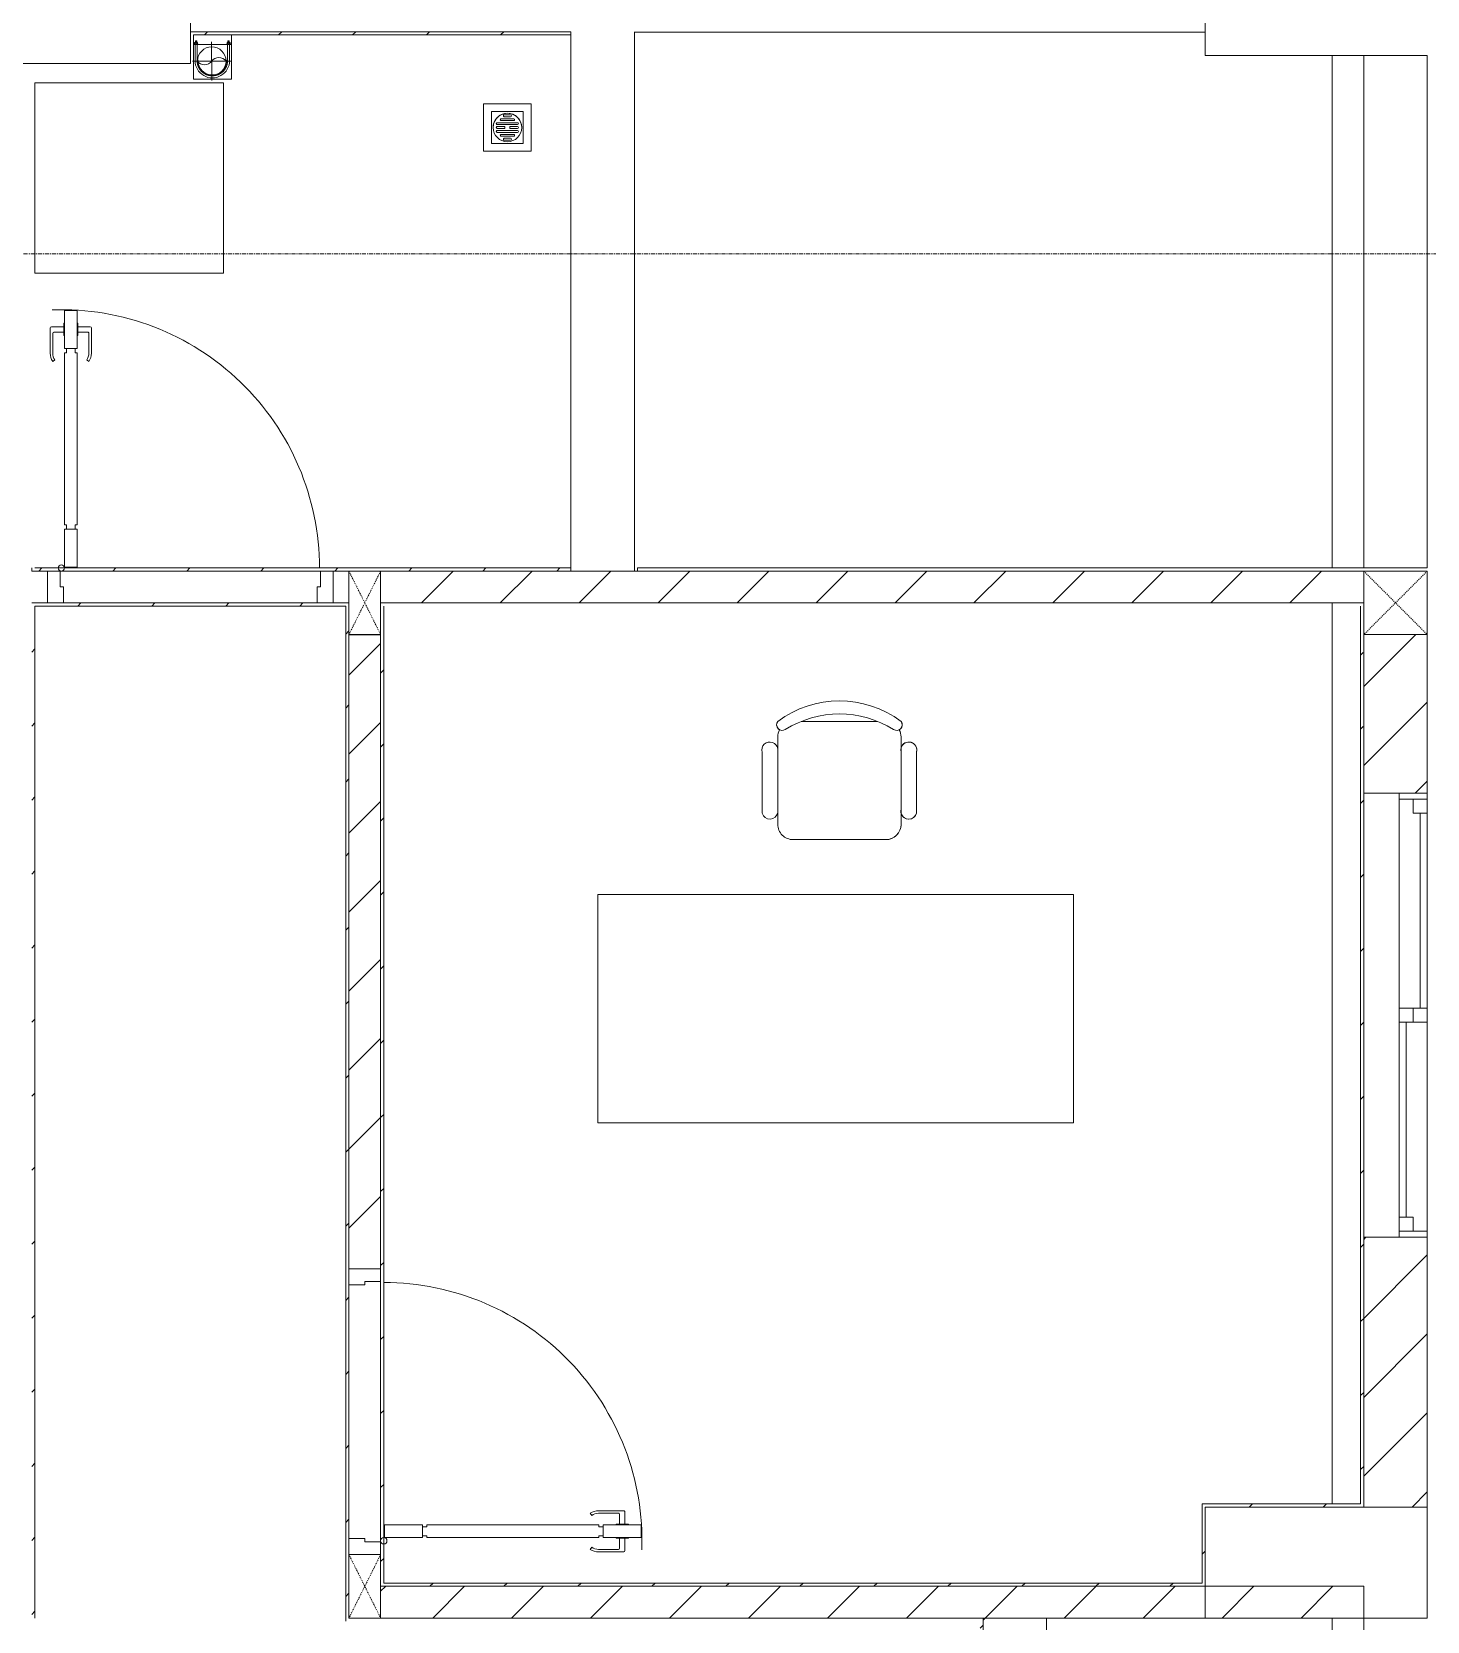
# Model space of a CAD drawing. Header units: millimetres. Extents: x 5357 to 201988, y -16345 to 109895.
# Drawn here: x 122853 to 127253, y 40227 to 45237 of the extents above; entities that cross this region are included whole.
import ezdxf

# ---------------------------------------------------------------- set-up
doc = ezdxf.new("R2010")
doc.units = ezdxf.units.MM
for name, pattern in [('Dash', [6, 3, -3]), ('Grid Line', [22.225, 12.7, -3.175, 3.175, -3.175]), ('IMPORT-CENTER _3_', [10.159999999999998, 6.35, -1.27, 1.27, -1.27])]:
    doc.linetypes.add(name, pattern=pattern)
for name, color, linetype, lineweight in [('0-1', 7, 'Continuous', 5), ('A-CLNG', 13, 'Continuous', 9), ('A-DETL-GENF-1', 53, 'Continuous', 9), ('A-DOOR-1', 53, 'Continuous', 9), ('A-FLOR', 192, 'Continuous', 9), ('A-FLOR-1', 10, 'Continuous', 9), ('A-FLOR-2', 53, 'Continuous', 9), ('A-GLAZ', 151, 'Continuous', 9), ('A-WALL', 113, 'Continuous', 9), ('A-WALL-1', 9, 'Continuous', 18), ('A-WALL-2', 53, 'Continuous', 9), ('A-WALL-4', 113, 'Continuous', 18), ('A-WALL-PATT-1', 10, 'Continuous', 9), ('A-WALL-PATT-2', 53, 'Continuous', 9), ('A-WALL-PATT-3', 111, 'Continuous', 9), ('G-IMPT', 8, 'Continuous', 9), ('G-IMPT-1', 254, 'Continuous', 9), ('G-IMPT-2', 8, 'IMPORT-CENTER _3_', 9), ('I-FURN', 30, 'Continuous', 9), ('I-FURN-1', 53, 'Continuous', 9), ('I-WALL-1', 9, 'Continuous', 18), ('I-WALL-3', 2, 'Continuous', 18), ('M-EQPM', 50, 'Continuous', 9), ('S-COLS', 52, 'Continuous', 9), ('S-COLS-2', 9, 'Continuous', 18), ('S-COLS-3', 10, 'Continuous', 9), ('S-COLS-4', 53, 'Continuous', 9), ('S-COLS-5', 52, 'Continuous', 18), ('S-COLS-6', 52, 'Dash', 9), ('S-COLS-HDLN', 52, 'Dash', 9), ('S-COLS-HDLN-1', 53, 'Dash', 9), ('S-GRID-1', 1, 'Grid Line', 9)]:
    doc.layers.add(name, color=color, linetype=linetype, lineweight=lineweight)
pattern_1 = [(45, (0, 0), (-124.4507934888324, 124.4507934888324), [])]
pattern_2 = [(45, (0, 0), (-116.6726188957803, 116.6726188957803), [])]

# ---------------------------------------------------------------- blocks, each defined once
blk = doc.blocks.new('M_Concrete-Rectangular-Column2 - 400x1300-812637-TKCS_MB SÂN ĐƯỜNG NỘI BỘ')
at = {"layer": 'S-COLS-2'}
for p, q in [((-650, 199.9999999999999), (649.9999999999998, 199.9999999999999)), ((-650, -200), (-650, 199.9999999999999)), ((649.9999999999998, 199.9999999999999), (649.9999999999998, -200)), ((649.9999999999998, -200), (-650, -200))]:
    blk.add_line(p, q, dxfattribs=at)
blk = doc.blocks.new('NCV_TKTC_KET CAU_rvt-1-TKCS_MB SÂN ĐƯỜNG NỘI BỘ')
at = {"layer": 'A-FLOR-1'}
for p, q in [((126552.5642870164, 45235.31038482549), (124752.5642870164, 45235.31038482549)), ((122942.5642870167, 43536.93603804487), (123762.5642870167, 43536.93603804487)), ((123762.5642870167, 43536.93603804487), (122942.5642870167, 43536.93603804487)), ((123762.5642870167, 43536.93603804487), (122942.5642870167, 43536.93603804487)), ((122942.5642870167, 43536.93603804487), (123762.5642870167, 43536.93603804487)), ((124752.5642870164, 43536.93603804487), (124762.564287016, 43536.93603804487)), ((124762.564287016, 43536.93603804487), (124752.5642870164, 43536.93603804487)), ((124752.5642870164, 43536.93603804487), (124762.564287016, 43536.93603804487)), ((127252.4929560383, 40586.93603804472), (127252.4929560383, 40236.9360380447))]:
    blk.add_line(p, q, dxfattribs=at)
at = {"layer": 'A-FLOR-2'}
for p, q in [((124752.5642870164, 45235.31038482549), (126552.5642870164, 45235.31038482549)), ((127252.4929560383, 40236.9360380447), (127252.4929560383, 40586.93603804472))]:
    blk.add_line(p, q, dxfattribs=at)
at = {"layer": 'S-COLS-2'}
for p, q in [((126552.5642870164, 45511.9360380451), (126552.5642870164, 45161.93603804509)), ((126552.5642870164, 45161.93603804509), (127252.5642870164, 45161.93603804507)), ((127252.421625057, 40586.93603804471), (126552.421625057, 40586.9360380447)), ((126552.421625057, 40586.9360380447), (126552.421625057, 40236.93603804469)), ((127252.421625057, 40236.9360380447), (127252.421625057, 40586.93603804471)), ((126552.421625057, 40236.93603804469), (127252.421625057, 40236.9360380447))]:
    blk.add_line(p, q, dxfattribs=at)
at = {"layer": 'S-COLS-3'}
blk.add_blockref('M_Concrete-Rectangular-Column2 - 400x1300-812637-TKCS_MB SÂN ĐƯỜNG NỘI BỘ', (122702.5642870164, 45336.93603804509), dxfattribs=at)
blk = doc.blocks.new('DOOR_CW_01 CANH MO-PANEL KINH - DIW_01-900x2200-CỬA GỖ VÂN LAMINATE-553375-TKCS_MB SÂN ĐƯỜNG NỘI BỘ')
at = {"layer": 'A-DETL-GENF-1'}
for p, q in [((-397.0000000000106, -182.0000000009746), (-397.0000000000108, -62.00000000097551)), ((-397.0000000000107, -62.00000000097549), (-357.000000000006, -62.00000000097543)), ((-357.000000000006, -62.00000000097543), (-357.0000000000058, -182.0000000009745)), ((-357.0000000000059, -182.0000000009745), (-397.0000000000106, -182.0000000009746)), ((-397.0000000000117, -196.0000000009747), (-391.0000000000117, -196.0000000009747)), ((-397.0000000000109, -738.0000000009803), (-397.0000000000117, -196.0000000009746)), ((-391.0000000000117, -196.0000000009747), (-391.0000000000117, -182.0000000009745)), ((-391.0000000000118, -182.0000000009745), (-363.0000000000067, -182.0000000009745)), ((-363.0000000000066, -182.0000000009745), (-363.0000000000066, -196.0000000009746)), ((-357.0000000000065, -196.0000000009746), (-363.0000000000065, -196.0000000009746)), ((-357.0000000000065, -196.0000000009746), (-357.0000000000057, -738.0000000009803)), ((-442.0000000000062, -737.0000000009809), (-442.0000000000058, -816.4987005529382)), ((-434.000000000006, -799.5012994490232), (-434.0000000000061, -737.0000000009807)), ((-433.861841993011, -711.1890603651839), (-427.3086256386989, -715.7776718559921)), ((-397.0000000000109, -738.0000000009803), (-391.0000000000109, -738.0000000009803)), ((-391.0000000000108, -752.0000000009821), (-391.0000000000108, -738.0000000009803)), ((-357.0000000000057, -738.0000000009803), (-363.0000000000057, -738.0000000009803)), ((-363.0000000000057, -738.0000000009803), (-363.0000000000057, -752.0000000009821)), ((-320.1381580070055, -711.1890603651834), (-326.6913743613175, -715.7776718559918)), ((-320.0000000000102, -799.5012994490229), (-320.0000000000103, -737.0000000009804)), ((-312.0000000000102, -737.0000000009805), (-312.0000000000103, -816.498700552938)), ((-399.0000000000062, -792.2316435558548), (-399.0000000000061, -831.7683564461063)), ((-397.0000000000063, -792.2316435558548), (-399.0000000000063, -792.2316435558548)), ((-357.0000000000057, -752.0000000009821), (-397.0000000000108, -752.0000000009821)), ((-397.0000000000108, -752.0000000009821), (-397.0000000000106, -872.0000000009799)), ((-397.0000000000063, -792.2316435558548), (-397.0000000000061, -831.7683564461063)), ((-363.0000000000057, -752.0000000009821), (-391.0000000000107, -752.0000000009821)), ((-357.0000000000055, -872.0000000009799), (-357.0000000000057, -752.0000000009821)), ((-357.0000000000101, -792.2316435558548), (-357.0000000000101, -831.7683564461063)), ((-357.0000000000101, -792.2316435558547), (-355.0000000000101, -792.2316435558547)), ((-355.0000000000101, -792.2316435558548), (-355.0000000000101, -831.7683564461063)), ((-399.0000000000061, -820.4987005529382), (-438.0000000000058, -820.4987005529382)), ((-399.0000000000061, -803.501299449023), (-430.0000000000059, -803.501299449023)), ((-399.0000000000061, -831.7683564461063), (-397.000000000006, -831.7683564461063)), ((-355.0000000000101, -831.7683564461062), (-357.0000000000102, -831.7683564461062)), ((-355.00000000001, -803.501299449023), (-324.0000000000102, -803.501299449023)), ((-355.0000000000101, -820.498700552938), (-316.0000000000103, -820.498700552938)), ((-397.0000000000106, -872.0000000009799), (-357.0000000000055, -872.0000000009799))]:
    blk.add_line(p, q, dxfattribs=at)
blk.add_circle((-407.0000000000076, -60.00000000097666), 10, dxfattribs=at)
for centre, radius, start, end in [((-407.0000000000076, -60.00000000097666), 813.9999999999995, 267.9999999999996, 4.452776554048924e-14), ((-397.0000000000063, -737.0000000009805), 44.99999999999996, 145.0000000000002, 180.0000000000004), ((-397.0000000000063, -737.0000000009805), 36.99999999999973, 145.0000000000003, 180.0000000000001), ((-357.0000000000101, -737.0000000009805), 36.99999999999977, 0, 34.99999999999987), ((-357.0000000000101, -737.0000000009805), 44.99999999999989, 359.9999999999995, 34.99999999999992), ((-430.0000000000059, -799.5012994490232), 4, 180, 269.9999999999996), ((-324.0000000000103, -799.5012994490229), 3.999999999999976, 270.0000000000005, 8.142219984546603e-13), ((-438.0000000000058, -816.4987005529381), 4, 180, 269.9999999999996), ((-316.0000000000104, -816.4987005529379), 4, 269.9999999999996, 0)]:
    blk.add_arc(centre, radius, start, end, dxfattribs=at)
at = {"layer": 'A-DOOR-1'}
for p, q in [((-450.000000000008, -50.00000000097416), (-450.0000000000084, 49.99999999999855)), ((-450.0000000000084, 49.99999999999855), (-400.0000000000086, 49.99999999904479)), ((-400.0000000000086, 49.99999999904479), (-400.0000000000085, -9.673302825419227e-10)), ((399.9999999999902, -9.648684518026585e-10), (399.9999999999901, 49.9999999990474)), ((399.9999999999901, 49.9999999990474), (449.9999999999916, 50.00000000000145)), ((449.9999999999916, 50.00000000000145), (449.999999999992, -50.00000000097126)), ((-410.000000000009, -50.00000000097403), (-450.000000000008, -50.00000000097416)), ((-410.0000000000092, -9.673556622402658e-10), (-410.000000000009, -50.00000000097403)), ((-400.0000000000085, -9.673280128128027e-10), (-410.0000000000092, -9.673556622402658e-10)), ((-407.0000000000086, -50.00000000098048), (-382.0000000000086, -50.00000000098048)), ((409.999999999991, -9.648346122048678e-10), (399.9999999999902, -9.648684518026585e-10)), ((409.9999999999911, -50.00000000097138), (409.999999999991, -9.648346122048678e-10)), ((449.999999999992, -50.00000000097126), (409.9999999999911, -50.00000000097138))]:
    blk.add_line(p, q, dxfattribs=at)
blk = doc.blocks.new('BAN LV A - BAN LV A_dwg_ban hoc2-348006-TKCS_MB SÂN ĐƯỜNG NỘI BỘ')
at = {"layer": 'I-FURN'}
for p, q in [((145.8000000491884, 437.3999999994121), (-145.7999999508175, 437.3999999994121)), ((-242.9999999508145, 354.3749999994179), (-242.9999999508145, 161.9999999994179)), ((-194.3999999508233, 388.7999999994063), (-194.3999999508233, 113.3999999994267)), ((194.4000000491942, 113.3999999994267), (194.4000000491942, 388.7999999994063)), ((194.4000000491797, 351.3757553948672), (194.4000000491797, 150.8242446039512)), ((243.6801686649415, 161.9999999994179), (243.6801686649415, 354.3749999994179)), ((-120.5298587671423, 64.79999999940628), (120.5298588654841, 64.79999999940628))]:
    blk.add_line(p, q, dxfattribs=at)
at = {"layer": 'I-FURN', "flags": 128}
blk.add_lwpolyline([(-737.8150405671914, 610.5353938736226), (-737.8150405671914, 1330.535393873623), (-154.9431506174151, 1330.535393873623), (762.1849594328087, 1330.535393873623), (762.1849594328087, 610.5353938736226)], close=True, dxfattribs=at)
at = {"layer": 'I-FURN'}
for centre, radius, start, end in [((-145.7999999508211, 388.7999999994099), 48.60000000000216, 89.99999999999568, 180.0000000000043), ((145.800000049192, 388.7999999994099), 48.60000000000219, 359.9999999999952, 90.0000000000043), ((-218.6999999508116, 347.2874999994128), 25.31250000000427, 343.7397952916785, 163.7397952916788), ((219.3801686649386, 347.2874999994126), 25.31250000000423, 16.26020470832171, 170.7053702255697), ((-218.6999999508127, 154.9124999994087), 25.3125000000044, 163.739795291669, 16.2602047083138), ((219.3801686649367, 154.9124999994186), 25.31250000000439, 189.2946297744589, 16.26020470830749), ((-145.7999999508131, 113.3999999994265), 48.60000000001016, 179.9999999999997, 207.5844408367728), ((145.8000000491841, 113.3999999994265), 48.60000000001017, 332.4155591632268, 2.345495468798946e-13), ((-180.1520703729954, 75.41623655191871), 17.76817311357039, 57.97258749498248, 216.6900645609431), ((4.995429967173209e-08, 323.9999999999981), 324.0000000000084, 233.1301023535474, 306.8698976287837), ((4.919120065041804e-08, 359.2578140298645), 318.1711035117401, 237.5757525045794, 302.4242474954174), ((180.1520704082265, 75.41623651244078), 17.76817311357041, 323.3099353567446, 122.0274122649726)]:
    blk.add_arc(centre, radius, start, end, dxfattribs=at)
blk = doc.blocks.new('BAN LV A - BAN LV A_dwg-348005-TKCS_MB SÂN ĐƯỜNG NỘI BỘ')
at = {"extrusion": (0, 0, -1), "zscale": -1, "rotation": 180}
blk.add_blockref('BAN LV A - BAN LV A_dwg_ban hoc2-348006-TKCS_MB SÂN ĐƯỜNG NỘI BỘ', (-729.039550621761, 1383.720097173631), dxfattribs=at)
blk = doc.blocks.new('BAN LV A - BAN LV A-401069-TKCS_MB SÂN ĐƯỜNG NỘI BỘ')
at = {"layer": 'I-FURN-1'}
for p, q in [((-8.7754899454305, -53.18470330000858), (1491.22451005457, -53.18470330000858)), ((-8.7754899454305, -773.1847033000087), (-8.7754899454305, -53.18470330000858)), ((1491.22451005457, -53.18470330000858), (1491.22451005457, -773.1847033000087)), ((1491.22451005457, -773.1847033000087), (-8.7754899454305, -773.1847033000087)), ((583.2395506709399, -946.320097174219), (874.839550670953, -946.320097174219)), ((534.6395506709376, -1029.345097174163), (534.6395506709376, -994.9200971742212)), ((923.4395506709552, -994.9200971742212), (923.4395506709552, -1032.344341778675)), ((486.0395506709464, -1221.720097174213), (486.0395506709464, -1029.345097174213)), ((972.7197192867026, -1029.345097174213), (972.7197192867026, -1221.720097174214)), ((534.6395506709376, -1270.320097174205), (534.6395506709376, -1235.895097174274)), ((923.4395506709552, -1232.895852569769), (923.4395506709552, -1270.320097174205))]:
    blk.add_line(p, q, dxfattribs=at)
for centre, radius, start, end in [((583.2395506709399, -994.9200971742212), 48.60000000000216, 90.00000000000074, 180.0000000000007), ((874.839550670953, -994.9200971742213), 48.60000000000235, 7.442497954624631e-13, 90.00000000000077), ((510.3395506709493, -1036.432597174218), 25.31250000000419, 16.26020470843958, 163.7397952916789), ((948.4197192866997, -1036.432597174218), 25.31250000000414, 16.26020470832218, 170.7053702253676), ((510.3395506709483, -1228.807597174222), 25.31250000000436, 163.7397952916708, 343.7397952915687), ((948.4197192866976, -1228.807597174213), 25.31250000000447, 189.2946297746648, 16.26020470830609), ((548.8874802487657, -1308.303860621713), 17.76817311357042, 119.4039735376857, 216.6900645609421), ((583.2395506709489, -1270.320097174204), 48.60000000001123, 180.0000000000007, 207.5844408367546), ((874.8395506709456, -1270.320097174205), 48.60000000000945, 332.415559086115, 1.144999685326866e-12), ((909.1916210299876, -1308.30386066119), 17.76817311357039, 323.3099353567433, 60.59602634074346), ((729.0395506717153, -1059.720097173632), 324.0000000000088, 233.1301023535481, 306.8698976287845)]:
    blk.add_arc(centre, radius, start, end, dxfattribs=at)
at = {"extrusion": (0, 0, -1), "zscale": -1, "rotation": 180}
blk.add_blockref('BAN LV A - BAN LV A_dwg-348005-TKCS_MB SÂN ĐƯỜNG NỘI BỘ', (0, 0), dxfattribs=at)
blk = doc.blocks.new('MAY GIAT - MAY GIAT_dwg-V134-TKCS_MB SÂN ĐƯỜNG NỘI BỘ')
at = {"layer": 'G-IMPT-1', "flags": 128}
blk.add_lwpolyline([(4.974473695576307, 596.6484654012911), (4.974473695576307, 2.284997059290617), (604.9744736955763, 2.284997059290617), (604.9744736955763, 596.6484654012911)], close=True, dxfattribs=at)
blk = doc.blocks.new('MAY GIAT - MAY GIAT-V140-TKCS_MB SÂN ĐƯỜNG NỘI BỘ')
at = {"layer": 'I-FURN-1'}
for p, q in [((4.974473695576307, -2.284997059290624), (604.9744736955763, -2.284997059290624)), ((4.974473695576282, -596.6484654012911), (4.974473695576307, -2.284997059290624)), ((604.9744736955763, -2.284997059290624), (604.9744736955763, -596.6484654012911)), ((604.9744736955763, -596.6484654012911), (4.974473695576282, -596.6484654012911))]:
    blk.add_line(p, q, dxfattribs=at)
at = {"extrusion": (0, 0, -1), "zscale": -1, "rotation": 180}
blk.add_blockref('MAY GIAT - MAY GIAT_dwg-V134-TKCS_MB SÂN ĐƯỜNG NỘI BỘ', (0, 0), dxfattribs=at)
blk = doc.blocks.new('G1_SOF - BO TRU - 100x200-V107-TKCS_MB SÂN ĐƯỜNG NỘI BỘ')
at = {"layer": 'S-COLS-2'}
for p, q in [((-50.00000000000015, 99.99999999999994), (49.99999999999984, 99.99999999999994)), ((-50.00000000000015, -100), (-50.00000000000015, 99.99999999999994)), ((49.99999999999984, 99.99999999999994), (49.99999999999984, -100)), ((49.99999999999984, -100), (-50.00000000000015, -100))]:
    blk.add_line(p, q, dxfattribs=at)
at = {"layer": 'S-COLS-HDLN-1'}
for p, q in [((49.99999999999986, -99.99999999999996), (-49.99999999999925, 100.0000000000009)), ((-50.00000000000006, -99.99999999999889), (50.00000000000053, 100.0000000000001))]:
    blk.add_line(p, q, dxfattribs=at)
blk = doc.blocks.new('DOOR_CW_01 CANH MO-PANEL KINH - DIG_01-900x2200-CỬA NHÔM KÍNH-400868-TKCS_MB SÂN ĐƯỜNG NỘI BỘ')
at = {"layer": 'A-DETL-GENF-1'}
for p, q in [((-397.0000000000106, 872.0000000009799), (-357.0000000000055, 872.0000000009799)), ((-397.0000000000108, 752.0000000009821), (-397.0000000000106, 872.0000000009799)), ((-357.0000000000055, 872.0000000009799), (-357.0000000000057, 752.0000000009821)), ((-442.0000000000062, 737.0000000009809), (-442.0000000000058, 816.4987005529382)), ((-399.0000000000061, 820.4987005529382), (-438.0000000000058, 820.4987005529382)), ((-399.0000000000061, 803.501299449023), (-430.0000000000059, 803.501299449023)), ((-399.0000000000061, 831.7683564461063), (-397.000000000006, 831.7683564461063)), ((-399.0000000000062, 792.2316435558548), (-399.0000000000061, 831.7683564461063)), ((-397.0000000000063, 792.2316435558548), (-397.0000000000061, 831.7683564461063)), ((-357.0000000000101, 792.2316435558548), (-357.0000000000101, 831.7683564461063)), ((-355.0000000000101, 831.7683564461062), (-357.0000000000102, 831.7683564461062)), ((-355.0000000000101, 792.2316435558548), (-355.0000000000101, 831.7683564461063)), ((-355.0000000000101, 820.498700552938), (-316.0000000000103, 820.498700552938)), ((-355.00000000001, 803.501299449023), (-324.0000000000102, 803.501299449023)), ((-312.0000000000102, 737.0000000009805), (-312.0000000000103, 816.498700552938)), ((-434.000000000006, 799.5012994490232), (-434.0000000000061, 737.0000000009807)), ((-397.0000000000063, 792.2316435558548), (-399.0000000000063, 792.2316435558548)), ((-357.0000000000057, 752.0000000009821), (-397.0000000000108, 752.0000000009821)), ((-363.0000000000057, 752.0000000009821), (-391.0000000000107, 752.0000000009821)), ((-391.0000000000108, 752.0000000009821), (-391.0000000000108, 738.0000000009803)), ((-363.0000000000057, 738.0000000009803), (-363.0000000000057, 752.0000000009821)), ((-357.0000000000101, 792.2316435558547), (-355.0000000000101, 792.2316435558547)), ((-320.0000000000102, 799.5012994490229), (-320.0000000000103, 737.0000000009804)), ((-433.861841993011, 711.1890603651839), (-427.3086256386989, 715.7776718559921)), ((-397.0000000000109, 738.0000000009803), (-391.0000000000109, 738.0000000009803)), ((-397.0000000000109, 738.0000000009803), (-397.0000000000117, 196.0000000009746)), ((-357.0000000000057, 738.0000000009803), (-363.0000000000057, 738.0000000009803)), ((-357.0000000000065, 196.0000000009746), (-357.0000000000057, 738.0000000009803)), ((-320.1381580070055, 711.1890603651834), (-326.6913743613175, 715.7776718559918)), ((-397.0000000000117, 196.0000000009747), (-391.0000000000117, 196.0000000009747)), ((-357.0000000000059, 182.0000000009745), (-397.0000000000106, 182.0000000009746)), ((-397.0000000000106, 182.0000000009746), (-397.0000000000108, 62.00000000097551)), ((-391.0000000000117, 196.0000000009747), (-391.0000000000117, 182.0000000009745)), ((-391.0000000000118, 182.0000000009745), (-363.0000000000067, 182.0000000009745)), ((-357.0000000000065, 196.0000000009746), (-363.0000000000065, 196.0000000009746)), ((-363.0000000000066, 182.0000000009745), (-363.0000000000066, 196.0000000009746)), ((-357.000000000006, 62.00000000097543), (-357.0000000000058, 182.0000000009745)), ((-397.0000000000107, 62.00000000097549), (-357.000000000006, 62.00000000097543))]:
    blk.add_line(p, q, dxfattribs=at)
blk.add_circle((-407.0000000000076, 60.00000000097666), 10, dxfattribs=at)
for centre, radius, start, end in [((-407.0000000000076, 60.00000000097666), 814.0000000000008, 359.9999999999996, 92), ((-438.0000000000058, 816.4987005529381), 4, 90, 180), ((-430.0000000000059, 799.5012994490232), 4, 90, 180), ((-324.0000000000103, 799.5012994490229), 4.000000000000137, 359.9999999999989, 89.99999999999919), ((-316.0000000000104, 816.4987005529379), 4, 0, 90), ((-397.0000000000063, 737.0000000009805), 44.99999999999987, 179.9999999999996, 214.9999999999998), ((-397.0000000000063, 737.0000000009805), 36.99999999999993, 179.9999999999999, 214.9999999999997), ((-357.0000000000101, 737.0000000009805), 36.99999999999977, 324.9999999999998, 0), ((-357.0000000000101, 737.0000000009805), 44.99999999999989, 324.9999999999997, 1.447505775030511e-13)]:
    blk.add_arc(centre, radius, start, end, dxfattribs=at)
at = {"layer": 'A-DOOR-1'}
for p, q in [((-410.000000000009, 50.00000000097403), (-450.000000000008, 50.00000000097416)), ((-450.000000000008, 50.00000000097416), (-450.0000000000084, -49.99999999999855)), ((-410.0000000000092, 9.673556622402658e-10), (-410.000000000009, 50.00000000097403)), ((-400.0000000000085, 9.673280128128027e-10), (-410.0000000000092, 9.673556622402658e-10)), ((-407.0000000000086, 50.00000000098048), (-382.0000000000086, 50.00000000098048)), ((-400.0000000000086, -49.99999999904479), (-400.0000000000085, 9.673302825419227e-10)), ((409.999999999991, 9.648346122048678e-10), (399.9999999999902, 9.648684518026585e-10)), ((399.9999999999902, 9.648684518026585e-10), (399.9999999999901, -49.9999999990474)), ((449.999999999992, 50.00000000097126), (409.9999999999911, 50.00000000097138)), ((409.9999999999911, 50.00000000097138), (409.999999999991, 9.648346122048678e-10)), ((449.9999999999916, -50.00000000000145), (449.999999999992, 50.00000000097126)), ((-450.0000000000084, -49.99999999999855), (-400.0000000000086, -49.99999999904479)), ((399.9999999999901, -49.9999999990474), (449.9999999999916, -50.00000000000145))]:
    blk.add_line(p, q, dxfattribs=at)
blk = doc.blocks.new('NCV_TKTC_TANG 1_rvt-1-TKCS_MB SÂN ĐƯỜNG NỘI BỘ')
at = {"layer": 'A-WALL-PATT-1'}
h = blk.add_hatch(dxfattribs=at)
h.set_pattern_fill('FP_1', color=256, style=0, pattern_type=2)
h.set_pattern_definition(pattern_1)
h.paths.add_polyline_path([(126952.5642870166, 43436.93603804473), (127052.5642870148, 43436.93603804473), (127052.564287016, 43536.93603804491), (123952.5642870185, 43536.93603804491), (123952.5642870185, 43436.93603804473), (126885.8322336192, 43436.93603804473)])
h = blk.add_hatch(dxfattribs=at)
h.set_pattern_fill('FP_1', color=256, style=0, pattern_type=2)
h.set_pattern_definition(pattern_1)
h.paths.add_polyline_path([(123952.5642870185, 40436.93603804291), (123952.5642870185, 40437.3429954698), (123902.5642870199, 40436.93603804291)])
h.paths.add_polyline_path([(123852.5642870185, 41337.342995468), (123952.5642870185, 41337.342995468), (123952.5642870185, 43336.49182631476), (123852.5642870185, 43336.49182631476), (123852.5642870185, 41844.18148986492)])
h = blk.add_hatch(dxfattribs=at)
h.set_pattern_fill('FP_1', color=256, style=0, pattern_type=2)
h.set_pattern_definition(pattern_1)
h.paths.add_polyline_path([(127052.5642870148, 40236.93603804476), (127052.5642870148, 40336.93603804288), (123952.5642870185, 40336.50921566981), (123952.5642870185, 40236.93603804513), (126952.5642870166, 40236.93603804476)])
at = {"layer": 'A-WALL-PATT-2'}
h = blk.add_hatch(dxfattribs=at)
h.set_pattern_fill('FP_2', color=256, style=0, pattern_type=2)
h.set_pattern_definition(pattern_2)
h.paths.add_polyline_path([(123352.5642870165, 45226.93603804403), (124552.5642870162, 45226.93603804403), (124552.5642870162, 45236.93603804406), (123352.5642870165, 45235.31038482554)])
h = blk.add_hatch(dxfattribs=at)
h.set_pattern_fill('FP_2', color=256, style=0, pattern_type=2)
h.set_pattern_definition(pattern_2)
h.paths.add_polyline_path([(124552.5642870162, 43536.93603804491), (124552.5642870162, 43546.93603804475), (122852.5642870154, 43546.93603804475), (122852.5642870154, 43536.93603804491), (123979.7098030047, 43536.93603804491)])
h = blk.add_hatch(dxfattribs=at)
h.set_pattern_fill('FP_2', color=256, style=0, pattern_type=2)
h.set_pattern_definition(pattern_2)
h.paths.add_polyline_path([(122862.5642870164, 40236.93603804513), (122862.5642870164, 43436.93603804475), (122852.5642870154, 43436.93603804475), (122852.5642870154, 40236.93603804513)])
h = blk.add_hatch(dxfattribs=at)
h.set_pattern_fill('FP_2', color=256, style=0, pattern_type=2)
h.set_pattern_definition(pattern_2)
h.paths.add_polyline_path([(123762.5642870168, 43426.93603804473), (123842.5642870184, 43426.93603804475), (123842.5642870184, 43436.9360380447), (122862.5642870164, 43436.93603804475), (122862.5642870164, 43426.93603804473), (123752.5642870168, 43426.93603804473)])
h = blk.add_hatch(dxfattribs=at)
h.set_pattern_fill('FP_2', color=256, style=0, pattern_type=2)
h.set_pattern_definition(pattern_2)
h.paths.add_polyline_path([(123852.5642870185, 40226.93603804473), (123852.5642870185, 43436.9360380447), (123842.5642870184, 43436.9360380447), (123842.5642870184, 40226.9360380452), (123850.8099010532, 40226.93603804473)])
h = blk.add_hatch(dxfattribs=at)
h.set_pattern_fill('FP_2', color=256, style=0, pattern_type=2)
h.set_pattern_definition(pattern_2)
h.paths.add_polyline_path([(123962.5642870185, 40346.93603804475), (123961.687094036, 43426.9360380447), (123952.5642870185, 43426.9360380447), (123952.5642870185, 40346.93603804475)])
h = blk.add_hatch(dxfattribs=at)
h.set_pattern_fill('FP_2', color=256, style=0, pattern_type=2)
h.set_pattern_definition(pattern_2)
h.paths.add_polyline_path([(127052.5642870148, 40586.93603804474), (127050.8099010499, 43426.93603804475), (127042.5642870156, 43426.93603804475), (127042.5642870156, 40586.93603804474)])
h = blk.add_hatch(dxfattribs=at)
h.set_pattern_fill('FP_2', color=256, style=0, pattern_type=2)
h.set_pattern_definition(pattern_2)
h.paths.add_polyline_path([(126952.5642870166, 40586.93603804474), (127042.5642870156, 40586.93603804474), (127042.5642870156, 40596.93603804473), (126542.5642870161, 40596.93603804473), (126542.5642870161, 40586.93603804474), (126552.564287016, 40586.93603804474)])
h = blk.add_hatch(dxfattribs=at)
h.set_pattern_fill('FP_2', color=256, style=0, pattern_type=2)
h.set_pattern_definition(pattern_2)
h.paths.add_polyline_path([(126542.5642870161, 40346.93603804475), (126552.4216250571, 40346.93603804475), (126552.4216250571, 40586.93603804474), (126542.5642870161, 40585.97285795868), (126542.5642870161, 40529.93603804466)])
h = blk.add_hatch(dxfattribs=at)
h.set_pattern_fill('FP_2', color=256, style=0, pattern_type=2)
h.set_pattern_definition(pattern_2)
h.paths.add_polyline_path([(126400.5749603588, 40336.93603804288), (126552.4216250571, 40337.07870000369), (126552.4216250571, 40346.93603804475), (123952.5642870185, 40346.93603804475), (123952.5642870185, 40336.93603804288), (126052.6037860619, 40336.93603804288)])
h = blk.add_hatch(dxfattribs=at)
h.set_pattern_fill('FP_2', color=256, style=0, pattern_type=2)
h.set_pattern_definition(pattern_2)
h.paths.add_polyline_path([(125845.8976203519, 37246.93603804475), (125852.5642870185, 37246.93603804475), (125852.5642870185, 37560.7491012287), (125842.5642870175, 37560.31038482553), (125842.5642870176, 37246.93603804475)])
h.paths.add_polyline_path([(125842.5642870175, 40060.74910122867), (125852.5642870185, 40060.74910122867), (125852.5642870185, 40226.93603804477), (125842.5642870175, 40226.93603804477)])
h = blk.add_hatch(dxfattribs=at)
h.set_pattern_fill('FP_2', color=256, style=0, pattern_type=2)
h.set_pattern_definition(pattern_2)
h.paths.add_polyline_path([(126052.9911093952, 37237.3628604214), (126062.5642870185, 37237.3628604214), (126062.5642870185, 37561.50921567102), (126052.5642870185, 37560.31038482553), (126052.5642870185, 37237.3628604214)])
h.paths.add_polyline_path([(126062.5642870185, 40061.50921567103), (126062.5642870185, 40226.93603804475), (126052.5642870185, 40226.93603804475), (126052.5642870185, 40061.50921567103)])
at = {"layer": 'A-FLOR-1'}
for p, q in [((122852.5642870164, 43436.9360380447), (122902.5642870163, 43436.9360380447)), ((122952.5642870167, 43436.9360380447), (123752.5642870167, 43436.9360380447)), ((123802.5642870167, 43436.9360380447), (123852.5642870183, 43436.9360380447)), ((123852.5642870184, 40236.93603804471), (123952.5642870187, 40236.93603804471)), ((123952.5642870187, 40236.93603804471), (125852.5642870184, 40236.93603804472)), ((125852.5642870184, 40236.93603804472), (125852.5642870184, 40226.93603804473))]:
    blk.add_line(p, q, dxfattribs=at)
at = {"layer": 'A-WALL-1'}
for p, q in [((127052.5642870164, 43536.9360380429), (123952.5642870187, 43536.93603804286)), ((127052.5642870164, 43436.93603804289), (127052.5642870164, 43536.9360380429)), ((123952.5642870187, 43436.93603804286), (127052.5642870164, 43436.93603804289)), ((123852.5642870188, 43336.49182631471), (123852.5642870188, 41337.34299546795)), ((123952.5642870187, 43336.49182631471), (123852.5642870188, 43336.49182631471)), ((123952.5642870188, 41337.34299546795), (123952.5642870187, 43336.49182631471)), ((127052.5642870169, 40336.9360380429), (123952.5642870188, 40336.93603804284)), ((127052.5642870169, 40236.9360380429), (127052.5642870169, 40336.9360380429)), ((123952.5642870187, 40236.93603804285), (127052.5642870169, 40236.9360380429))]:
    blk.add_line(p, q, dxfattribs=at)
at = {"layer": 'A-WALL-2'}
for p, q in [((124552.5642870164, 43546.93603804475), (124552.5642870164, 45226.93603804402)), ((124752.5642870164, 45236.9360380429), (124752.5642870164, 43536.93603804286))]:
    blk.add_line(p, q, dxfattribs=at)
at = {"layer": 'I-WALL-1'}
for p, q in [((124552.564287016, 45236.93603804402), (123352.5642870164, 45236.93603804398)), ((123362.5642870164, 45226.93603804398), (124552.564287016, 45226.93603804402)), ((124552.564287016, 45226.93603804402), (124552.564287016, 45236.93603804402)), ((122852.5642870173, 43546.93603804471), (122852.5642870173, 43536.93603804471)), ((122852.5642870173, 43536.93603804471), (122902.5642870167, 43536.93603804471)), ((124552.564287016, 43546.93603804475), (122862.5642870173, 43546.93603804471)), ((122942.5642870167, 43536.93603804471), (123762.5642870167, 43536.93603804473)), ((123802.5642870167, 43536.93603804473), (123852.5642870188, 43536.93603804473)), ((123952.5642870187, 43536.93603804473), (124552.564287016, 43536.93603804474)), ((124552.564287016, 43536.93603804474), (124552.564287016, 43546.93603804475)), ((122862.5642870163, 43436.93603804469), (122852.5642870163, 43436.93603804469)), ((122902.5642870167, 43436.93603804469), (122862.5642870163, 43436.93603804469)), ((123752.5642870167, 43436.9360380447), (122952.5642870167, 43436.93603804469)), ((123842.5642870183, 43436.9360380447), (123802.5642870167, 43436.9360380447)), ((123852.5642870183, 43436.9360380447), (123842.5642870183, 43436.9360380447)), ((122862.5642870164, 40236.93603804471), (122862.5642870163, 43426.93603804469)), ((122862.5642870163, 43426.93603804469), (123842.5642870183, 43426.9360380447)), ((123842.5642870183, 43426.9360380447), (123842.5642870184, 40226.93603804468)), ((123962.5642870184, 40346.9360380447), (123962.5642870184, 43426.93603804465)), ((127042.5642870154, 43426.93603804472), (127042.5642870155, 40596.93603804471)), ((127052.5642870154, 42837.3628604214), (127052.5642870154, 43426.93603804472)), ((123852.5642870183, 41337.34299546795), (123852.5642870183, 43336.93603804291)), ((123952.5642870184, 43336.93603804291), (123952.5642870184, 41337.34299546795)), ((127052.5642870155, 40586.9360380447), (127052.5642870155, 41437.3628604214)), ((123852.5642870184, 40487.34299546795), (123852.5642870183, 41287.34299546795)), ((123952.5642870184, 41297.34299546796), (123952.5642870184, 40477.34299546795)), ((127042.5642870155, 40596.93603804471), (126542.5642870159, 40596.93603804471)), ((126542.5642870159, 40596.93603804471), (126542.5642870159, 40586.9360380447)), ((126542.5642870159, 40586.9360380447), (126542.5642870159, 40346.93603804474)), ((126552.5642870159, 40586.93603804471), (127042.5642870155, 40586.9360380447)), ((126552.5642870159, 40346.93603804474), (126552.5642870159, 40586.9360380447)), ((127042.5642870155, 40586.9360380447), (127052.5642870155, 40586.9360380447)), ((123952.5642870184, 40336.9360380447), (126552.5642870159, 40336.93603804474)), ((126542.5642870159, 40346.93603804474), (123962.5642870184, 40346.9360380447)), ((126552.5642870159, 40336.93603804474), (126552.5642870159, 40346.93603804474))]:
    blk.add_line(p, q, dxfattribs=at)
at = {"layer": 'A-DOOR-1'}
blk.add_blockref('DOOR_CW_01 CANH MO-PANEL KINH - DIG_01-900x2200-CỬA NHÔM KÍNH-400868-TKCS_MB SÂN ĐƯỜNG NỘI BỘ', (123352.5642870167, 43486.93603804291), dxfattribs=at)
at = {"layer": 'A-DOOR-1', "rotation": 90.00000000000074}
blk.add_blockref('DOOR_CW_01 CANH MO-PANEL KINH - DIW_01-900x2200-CỬA GỖ VÂN LAMINATE-553375-TKCS_MB SÂN ĐƯỜNG NỘI BỘ', (123902.5642870188, 40887.34299546797), dxfattribs=at)
at = {"layer": 'I-FURN-1'}
for name, p, rotation in [('MAY GIAT - MAY GIAT-V140-TKCS_MB SÂN ĐƯỜNG NỘI BỘ', (122860.2792899584, 44471.48327594551), 90.00000000000092), ('BAN LV A - BAN LV A-401069-TKCS_MB SÂN ĐƯỜNG NỘI BỘ', (126128.2187062981, 41744.15829216835), 180)]:
    blk.add_blockref(name, p, dxfattribs=dict(at, rotation=rotation))
at = {"layer": 'S-COLS-4', "rotation": 180}
for p in [(123902.5642870187, 43436.93603804291), (123902.5642870187, 40336.9360380429)]:
    blk.add_blockref('G1_SOF - BO TRU - 100x200-V107-TKCS_MB SÂN ĐƯỜNG NỘI BỘ', p, dxfattribs=at)
blk = doc.blocks.new('1_FAMILY RVT - W01-WxH 1400x1400xmm-389822-TKCS_MB SÂN ĐƯỜNG NỘI BỘ')
at = {"layer": 'A-GLAZ'}
for p, q in [((248.3999999999983, 172.3900000000015), (299.1999999999982, 197.7900000000022)), ((248.3999999999983, 172.3900000000015), (299.1999999999982, 146.9900000000041)), ((248.3999999999983, 172.3900000000015), (451.5999999999982, 172.3900000000015)), ((-700.0000000000022, 96.19000000000533), (-700.0000000000022, -103.8099999999939)), ((699.9999999999986, 96.19000000000536), (-700.0000000000022, 96.19000000000536)), ((-700.000000000001, 96.19000000000592), (-636.5000000000016, 96.19000000000592)), ((-680.9500000000013, 96.19000000000592), (-680.9500000000013, 7.290000000003716)), ((-636.5000000000016, 51.74000000000271), (-680.9500000000013, 51.74000000000271)), ((-636.5000000000016, 96.19000000000592), (-22.22500000000144, 96.19000000000592)), ((-636.5000000000016, 96.19000000000592), (-636.5000000000016, 51.74000000000269)), ((-636.5000000000016, 73.9649999999606), (-22.22500000000144, 73.9649999999606)), ((-22.22500000000151, 7.289999999998945), (-22.22500000000151, 96.19000000000568)), ((-22.22500000000151, 96.19000000000568), (22.22499999999847, 96.19000000000568)), ((22.22499999999847, 51.74000000000271), (-22.22500000000151, 51.74000000000271)), ((22.22499999999847, 96.19000000000592), (680.949999999998, 96.19000000000592)), ((22.22499999999847, 96.19000000000567), (22.22499999999847, 7.289999999998945)), ((636.4999999999991, 51.74000000000271), (636.4999999999991, 7.290000000003716)), ((680.949999999998, 51.74000000000271), (636.4999999999991, 51.74000000000271)), ((680.949999999998, 96.19000000000592), (699.9999999999986, 96.19000000000592)), ((680.949999999998, 96.19000000000592), (680.949999999998, 7.290000000003716)), ((699.9999999999986, -103.8099999999939), (699.9999999999986, 96.19000000000537)), ((-700.0000000000018, 7.290000000003716), (-680.9500000000013, 7.290000000003716)), ((-680.9500000000013, 7.290000000003716), (-22.22500000000144, 7.290000000003716)), ((-22.22500000000151, 7.289999999998945), (22.22499999999847, 7.289999999998945)), ((22.22499999999847, 29.51500000000314), (636.4999999999991, 29.51500000000314)), ((22.22499999999847, 7.290000000003716), (636.4999999999991, 7.290000000003716)), ((636.4999999999991, 7.290000000003716), (699.9999999999986, 7.290000000003716)), ((-700.0000000000022, -103.8099999999939), (699.9999999999986, -103.8099999999939))]:
    blk.add_line(p, q, dxfattribs=at)
blk = doc.blocks.new('TKTC_XREF_251221_MB TANG 1 - TKTC_XREF_260130_MB TANG 1_dwg_CUM U_DN100-4202115-TKCS_MB SÂN ĐƯỜNG NỘI BỘ')
at = {"layer": 'G-IMPT'}
for p, q in [((-79.08000000003727, 66.59999999998486), (-79.08000000003727, 63.40000000001281)), ((-76.55674447826576, 66.59999999998486), (-76.55674447826576, 63.40000000001281)), ((-74.64941131308208, 66.59999999998486), (-74.64941131308208, 63.40000000001281)), ((-72.68000000003727, 69.32000000011641), (-72.68000000003727, 60.68000000000232)), ((-66.92000000000002, 67.88000000001863), (-71.72000000005124, 67.88000000001863)), ((-65, 69), (0, 69)), ((-66.92000000000002, 62.11999999998137), (-71.72000000005124, 62.11999999998137)), ((-79.08000000003727, -63.40000000001515), (-79.08000000003727, -66.59999999998719)), ((-76.55674447826576, -63.40000000001515), (-76.55674447826576, -66.59999999998719)), ((-74.64941131308208, -63.40000000001515), (-74.64941131308208, -66.59999999998719)), ((-72.68000000003727, -60.67999999988359), (-72.68000000003727, -69.31999999999768)), ((-66.92000000000002, -62.11999999998137), (-71.72000000005124, -62.11999999998137)), ((-66.92000000000002, -67.88000000001864), (-71.72000000005124, -67.88000000001864)), ((-65, -69), (0, -69))]:
    blk.add_line(p, q, dxfattribs=at)
at = {"layer": 'G-IMPT', "flags": 128}
for points in [[(-72.68000000003727, 67.55999999997323), (-78.12000000001863, 67.55999999997323), (-78.12000000001863, 62.43999999991036), (-72.68000000003727, 62.43999999991036)], [(-71.72000000005124, 59.24000000002327), (-66.92000000000002, 59.24000000002327), (-66.92000000000002, 70.76000000009546), (-71.72000000005124, 70.76000000009546)], [(-66.92000000000002, 70.76000000009546), (-66.92000000000002, 72.68000000006752), (-65, 72.68000000006752), (-65, 57.31999999993248), (-66.92000000000002, 57.31999999993248), (-66.92000000000002, 59.24000000002327)], [(-65, 61), (0, 61), (0, 57)], [(-72.68000000003727, -62.44000000002678), (-78.12000000001863, -62.44000000002678), (-78.12000000001863, -67.56000000008964), (-72.68000000003727, -67.56000000008964)], [(-71.72000000005124, -70.75999999997673), (-66.92000000000002, -70.75999999997673), (-66.92000000000002, -59.23999999990454), (-71.72000000005124, -59.23999999990454)], [(-66.92000000000002, -59.23999999990454), (-66.92000000000002, -57.31999999993248), (-65, -57.31999999993248), (-65, -72.68000000006752), (-66.92000000000002, -72.68000000006752), (-66.92000000000002, -70.75999999997673)], [(-65, -61), (0, -61), (0, -57)]]:
    blk.add_lwpolyline(points, dxfattribs=at)
at = {"layer": 'G-IMPT'}
for centre, radius, start, end in [((-78.12000000001863, 66.59999999998486), 0.9600000000061186, 90, 180), ((-71.12000000006054, 69.32000000011641), 1.560000000009881, 112.6198649540289, 247.3801350459707), ((-67.88000000001398, 65.00000000006054), 4.800000000030275, 143.1301023474858, 216.8698976525137), ((0, 0), 68.99999999999994, 269.9999999999999, 89.99999999999994), ((-78.12000000001863, 63.40000000001281), 0.9600000000061222, 180.0000000000002, 269.9999999999998), ((-71.12000000006054, 60.68000000000232), 1.560000000009881, 112.619864954029, 247.3801350459706), ((0, 0), 60.99999999999994, 269.9999999999999, 89.99999999999997), ((0, 0), 56.99999999999995, 269.9999999999999, 89.99999999999994), ((-78.12000000001863, -63.40000000001515), 0.9600000000061186, 90, 180), ((-71.12000000006054, -60.67999999988359), 1.560000000009881, 112.619864954029, 247.3801350459706), ((-67.88000000001398, -64.99999999993946), 4.800000000030275, 143.1301023474859, 216.8698976525137), ((-78.12000000001863, -66.59999999998719), 0.9600000000061258, 180.0000000000004, 270.0000000000001), ((-71.12000000006054, -69.31999999999768), 1.560000000009881, 112.619864954029, 247.3801350459706)]:
    blk.add_arc(centre, radius, start, end, dxfattribs=at)
blk = doc.blocks.new('TKTC_XREF_251221_MB TANG 1 - TKTC_XREF_260130_MB TANG 1_dwg_$cc-4202114-TKCS_MB SÂN ĐƯỜNG NỘI BỘ')
at = {"layer": 'G-IMPT'}
blk.add_circle((0, 0), 0.5000000000000004, dxfattribs=at)
for centre, radius, start, end in [((0, 0), 0.5000000000000003, 90.00000000000006, 269.9999999999997), ((0.1875, 0.25), 0.3125000000000003, 126.869897645844, 233.1301023541557), ((-0.1875, -0.25), 0.3125000000000003, 306.8698976458436, 53.13010235415602)]:
    blk.add_arc(centre, radius, start, end, dxfattribs=at)
at = {"layer": 'G-IMPT-2'}
for p, q in [((0, -0.672782923600149), (0, 0.672782923600149)), ((-0.672782923600149, 0), (0.672782923600149, 0))]:
    blk.add_line(p, q, dxfattribs=at)
blk = doc.blocks.new('TKTC_XREF_251221_MB TANG 1 - TKTC_XREF_260130_MB TANG 1_dwg_THU NUOC - THU NUOC-444531-TKCS_MB TẦNG 1-4202124-TKCS_MB SÂN ĐƯỜNG NỘI BỘ')
at = {"layer": 'M-EQPM'}
for p, q in [((-23.34306327274206, 10.80397593692725), (40.86986895846923, 10.80397593692725)), ((40.86986895846923, 4.803975936927253), (-23.34306327274207, 4.803975936927253)), ((-11.0263537124436, 23.2567378039812), (28.49262518942623, 23.2567378039812)), ((28.49262518942617, 17.25673780398092), (-11.02635371244366, 17.25673780398092)), ((-1.076682540792887, 35.63507364413298), (18.54295401777546, 35.63507364413298)), ((18.54295401777542, 29.63507364413298), (-1.076682540792919, 29.63507364413298)), ((-23.34306327274207, -13.64878593012677), (40.86986895846923, -13.64878593012677)), ((40.86986895846923, -19.64878593012677), (-23.34306327274206, -19.64878593012677)), ((-11.02635371244367, -26.10154779718074), (28.49262518942617, -26.10154779718074)), ((28.49262518942623, -32.10154779718074), (-11.0263537124436, -32.10154779718074)), ((-1.076682540792921, -38.47988363733264), (18.54295401777542, -38.47988363733264)), ((18.54295401777546, -44.47988363733251), (-1.076682540792889, -44.47988363733251))]:
    blk.add_line(p, q, dxfattribs=at)
at = {"layer": 'M-EQPM', "flags": 128}
for points in [[(83.7331357385038, -79.42240499659985), (83.7331357385038, 70.57759500340018), (-66.26686426149621, 70.57759500340018), (-66.26686426149621, -79.42240499659985)], [(58.73313573849118, -54.4224049965999), (58.73313573849118, 45.57759500340042), (-41.26686426150863, 45.57759500340042), (-41.26686426150863, -54.4224049965999)]]:
    blk.add_lwpolyline(points, close=True, dxfattribs=at)
for points in [[(-23.34306327276718, -1.196024063072746), (0.7331357384912665, -1.196024063072746), (0.7331357384912665, -7.196024063072747), (-23.3430632727672, -7.196024063072747)], [(40.86986895844411, -7.196024063072747), (16.73313573849127, -7.196024063072747), (16.73313573849127, -1.196024063072746), (40.86986895844411, -1.196024063072746)]]:
    blk.add_lwpolyline(points, dxfattribs=at)
at = {"layer": 'M-EQPM'}
for centre, radius, start, end in [((8.733135738478751, -4.422404996599722), 45.00000000000001, 359.9999999999996, 179.9999999999994), ((8.733135738478751, -4.422404996599722), 45.00000000000008, 359.9999999999996, 179.9999999999997), ((-23.34306327274206, 7.803975936927253), 2.999999999999996, 90.00000000000037, 269.999999999999), ((-11.02635371244363, 20.25673780398123), 2.999999999999996, 90.00000000000018, 269.9999999999985), ((-1.076682540792885, 32.63507364413298), 3, 90.0000000000001, 269.9999999999984), ((18.54295401777544, 32.63507364413298), 3.000000000000002, 269.9999999999989, 89.99999999999922), ((28.49262518942619, 20.25673780398123), 2.999999999999997, 269.9999999999988, 89.99999999999919), ((40.86986895846923, 7.803975936927253), 3.000000000000002, 269.9999999999996, 89.99999999999999), ((8.733135738478751, -4.422404996599722), 44.99999999999999, 180.0000000000005, 359.9999999999993), ((8.733135738478751, -4.422404996599722), 45.00000000000008, 179.9999999999997, 359.9999999999988), ((-23.34306327276718, -4.196024063072747), 3.000000000000002, 90.00000000000038, 269.9999999999989), ((-23.34306327274206, -16.64878593012677), 2.99999999999999, 90.00000000000034, 269.9999999999989), ((-11.02635371244363, -29.10154779718074), 2.999999999999996, 90.00000000000087, 269.9999999999993), ((-1.076682540792885, -41.47988363733249), 3.000000000000006, 90.00000000000091, 269.9999999999991), ((18.54295401777544, -41.47988363733249), 3.000000000000001, 270, 90.0000000000004), ((28.49262518942619, -29.10154779718074), 3, 270.0000000000001, 90.00000000000044), ((40.86986895844411, -4.196024063072747), 3.000000000000011, 269.9999999999996, 89.99999999999997), ((40.86986895846923, -16.64878593012677), 3.000000000000003, 269.9999999999995, 89.99999999999957)]:
    blk.add_arc(centre, radius, start, end, dxfattribs=at)
blk = doc.blocks.new('TKTC_XREF_251221_MB TANG 1 - TKTC_XREF_260130_MB TANG 1_dwg-4202109-TKCS_MB SÂN ĐƯỜNG NỘI BỘ')
at = {"layer": 'G-IMPT'}
blk.add_line((-79789.17193441604, -356119.6475086533), (-79789.17193441604, -356149.349280708), dxfattribs=at)
at = {"layer": 'G-IMPT', "flags": 128}
blk.add_lwpolyline([(-79789.17193441604, -356149.349280708), (-79669.3652505588, -356149.349280708), (-79669.3652505588, -356119.7188396305)], dxfattribs=at)
blk.add_lwpolyline([(-79789.17193441615, -356259.2471776244), (-79669.60695055894, -356259.2471776244), (-79669.60695055894, -356149.349280708), (-79789.17193441615, -356149.349280708)], close=True, dxfattribs=at)
at = {"xscale": 90.0000000000512, "yscale": 90.0000000000512, "zscale": 90.0000000000512, "rotation": 90.37402677993764}
blk.add_blockref('TKTC_XREF_251221_MB TANG 1 - TKTC_XREF_260130_MB TANG 1_dwg_$cc-4202114-TKCS_MB SÂN ĐƯỜNG NỘI BỘ', (-79731.5766619693, -356202.2022701664), dxfattribs=at)
at = {"extrusion": (0, 0, -1), "xscale": 0.7894736842105242, "yscale": 0.7894736842105242, "zscale": -0.7894736842105242, "rotation": 269.999999998444}
blk.add_blockref('TKTC_XREF_251221_MB TANG 1 - TKTC_XREF_260130_MB TANG 1_dwg_CUM U_DN100-4202115-TKCS_MB SÂN ĐƯỜNG NỘI BỘ', (79729.82008479045, -356200.6650701804), dxfattribs=at)
at = {"extrusion": (0, 0, -1), "zscale": -1}
blk.add_blockref('TKTC_XREF_251221_MB TANG 1 - TKTC_XREF_260130_MB TANG 1_dwg_THU NUOC - THU NUOC-444531-TKCS_MB TẦNG 1-4202124-TKCS_MB SÂN ĐƯỜNG NỘI BỘ', (78790.53879867727, -356406.998335311), dxfattribs=at)
blk = doc.blocks.new('TKTC_XREF_251221_MB TANG 1 - TKTC_XREF_251221_MB TANG 1-2038492-TKCS_MB SÂN ĐƯỜNG NỘI BỘ')
blk.add_blockref('TKTC_XREF_251221_MB TANG 1 - TKTC_XREF_260130_MB TANG 1_dwg-4202109-TKCS_MB SÂN ĐƯỜNG NỘI BỘ', (169499.1006034364, 384109.7188396295))
blk = doc.blocks.new('G1_SOF - BO TRU - 200x200-3051103-TKCS_MB SÂN ĐƯỜNG NỘI BỘ')
at = {"layer": 'S-COLS-HDLN'}
for p, q in [((-100.0000000000001, -99.99999999999922), (100.0000000000004, 100.0000000000001)), ((100, -99.9999999999998), (-99.99999999999943, 100.0000000000007))]:
    blk.add_line(p, q, dxfattribs=at)

msp = doc.modelspace()

# ---------------------------------------------------------------- hatches: boundary and pattern name
at = {"layer": 'A-WALL-PATT-3'}
h = msp.add_hatch(dxfattribs=at)
h.set_pattern_fill('FP_1', color=256, style=0, pattern_type=2)
h.set_pattern_definition(pattern_1)
h.paths.add_polyline_path([(127252.4929560384, 40586.93603804474), (127252.5642870148, 40586.93603804477), (127252.4929560384, 41437.36286042145), (127052.5642870148, 41437.36286042145), (127052.5642870148, 40586.93603804474)])
h.paths.add_polyline_path([(127252.4929560384, 42837.36286042145), (127252.5642870148, 42837.36286042145), (127252.4929560384, 43336.93603804484), (127052.5642870148, 43336.93603804484), (127052.5642870148, 42837.36286042145)])
h = msp.add_hatch(dxfattribs=at)
h.set_pattern_fill('FP_1', color=256, style=0, pattern_type=2)
h.set_pattern_definition(pattern_1)
h.paths.add_polyline_path([(125852.5642870185, 37237.3628604214), (126052.5642870185, 37237.3628604214), (126052.5642870185, 37560.31038482553), (125852.5642870185, 37560.31038482553), (125852.5642870185, 37317.35144909212)])
h.paths.add_polyline_path([(125952.5642870171, 40060.31038482552), (126052.5642870185, 40060.74910122867), (126052.5642870185, 40236.93603804513), (125852.5642870185, 40236.93603804513), (125852.5642870185, 40060.31038482552)])

# ---------------------------------------------------------------- linework, layer by layer
at = {"layer": 'A-CLNG'}
for p, q in [((126952.5642870164, 43546.93603804541), (126952.5642870164, 45161.93603804509)), ((126952.5642870164, 40596.93603804471), (126952.5642870164, 43436.93603804289)), ((126952.5642870164, 39086.9360380447), (126952.5642870164, 40236.9360380429))]:
    msp.add_line(p, q, dxfattribs=at)
at = {"layer": 'A-FLOR'}
for p, q in [((127252.5642870147, 43546.93603804539), (127252.5642870147, 45161.93603804507)), ((127252.5642870147, 43536.93603804481), (127252.5642870147, 40437.3628604214))]:
    msp.add_line(p, q, dxfattribs=at)
at = {"layer": 'A-WALL'}
for p, q in [((127052.5642870158, 43546.93603804539), (127052.5642870158, 45161.38048248932)), ((127252.5642870158, 45161.93603804507), (127252.5642870158, 43546.93603804539)), ((127252.5642870158, 43336.9360380448), (127052.5642870158, 43336.9360380448)), ((127252.5642870158, 42837.3628604214), (127252.5642870158, 43336.9360380448)), ((127252.5642870158, 40586.93603804471), (127252.5642870158, 41437.3628604214)), ((127052.5642870147, 37396.93603804473), (127052.5642870147, 40236.9360380447))]:
    msp.add_line(p, q, dxfattribs=at)
at = {"layer": 'A-WALL-4'}
for p, q in [((127052.5642870158, 43336.9360380448), (127052.5642870158, 42837.3628604214)), ((127052.5642870158, 41437.3628604214), (127052.5642870158, 40586.93603804471)), ((127052.5642870158, 40586.93603804471), (127252.5642870158, 40586.93603804471)), ((126052.564287016, 40236.9360380447), (125852.564287016, 40236.9360380447)), ((125852.564287016, 40236.9360380447), (125852.564287016, 40060.31038482548)), ((126052.564287016, 40060.31038482548), (126052.564287016, 40236.9360380447))]:
    msp.add_line(p, q, dxfattribs=at)
at = {"layer": 'I-WALL-3'}
for p, q in [((127252.5642870163, 43546.93603804539), (124762.564287016, 43546.93603804539)), ((124762.564287016, 43546.93603804539), (124762.564287016, 43536.93603804539)), ((124762.564287016, 43536.93603804539), (127252.5642870163, 43536.9360380454))]:
    msp.add_line(p, q, dxfattribs=at)
at = {"layer": 'S-COLS'}
msp.add_line((127052.564287016, 43336.9360380448), (127252.564287016, 43336.9360380448), dxfattribs=at)
at = {"layer": 'S-COLS-5'}
for p, q in [((127252.564287016, 43536.93603804481), (127052.564287016, 43536.93603804481)), ((127052.564287016, 43536.93603804481), (127052.564287016, 43336.9360380448)), ((127252.564287016, 43336.9360380448), (127252.564287016, 43536.93603804481))]:
    msp.add_line(p, q, dxfattribs=at)
at = {"layer": 'S-GRID-1'}
msp.add_line((131551.7912712216, 44536.93603804507), (29351.79127122156, 44536.93603804542), dxfattribs=at)

# ---------------------------------------------------------------- block references
at = {"layer": '0-1'}
for name in ['NCV_TKTC_KET CAU_rvt-1-TKCS_MB SÂN ĐƯỜNG NỘI BỘ', 'NCV_TKTC_TANG 1_rvt-1-TKCS_MB SÂN ĐƯỜNG NỘI BỘ']:
    msp.add_blockref(name, (0, 0), dxfattribs=at)
at = {"layer": 'A-GLAZ', "rotation": 270}
msp.add_blockref('1_FAMILY RVT - W01-WxH 1400x1400xmm-389822-TKCS_MB SÂN ĐƯỜNG NỘI BỘ', (127156.3742870158, 42137.3628604214), dxfattribs=at)
at = {"layer": 'M-EQPM'}
msp.add_blockref('TKTC_XREF_251221_MB TANG 1 - TKTC_XREF_251221_MB TANG 1-2038492-TKCS_MB SÂN ĐƯỜNG NỘI BỘ', (33652.56428701885, 17236.93603804514), dxfattribs=at)
at = {"layer": 'S-COLS-6', "rotation": 180}
msp.add_blockref('G1_SOF - BO TRU - 200x200-3051103-TKCS_MB SÂN ĐƯỜNG NỘI BỘ', (127152.564287016, 43436.9360380448), dxfattribs=at)

doc.saveas('drawing.dxf')
